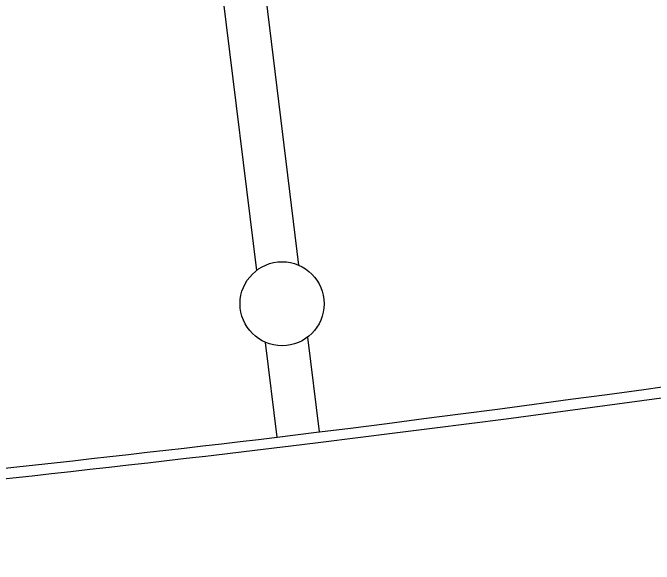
# Model space of a CAD drawing. Header units: inches. Extents: x 5 to 2671, y 4 to 1117.
# Drawn here: x 1087.8 to 1269.1, y 122.7 to 278.6 of the extents above; entities that cross this region are included whole.
import ezdxf

# ---------------------------------------------------------------- set-up
doc = ezdxf.new("R2010")
doc.units = ezdxf.units.IN
doc.header["$MEASUREMENT"] = 0

msp = doc.modelspace()

# ---------------------------------------------------------------- linework, layer by layer
for p, q in [((1168.7, 207.23), (1132.29, 504.28)), ((1156.79, 205.8), (1120.3, 503.5)), ((1174.48, 160.1), (1171.19, 186.92)), ((1162.57, 158.63), (1159.28, 185.43))]:
    msp.add_line(p, q)
msp.add_circle((1163.96, 196.34), 11.88)
for centre, radius, start, end in [((191.07, 8015.8), 7917, 277.048541, 281.891445), ((205.25, 7985.91), 7888.54, 277.060762, 281.966136), ((167.84, 8569.56), 8469.55, 274.454901, 276.744803), ((209.16, 8152.73), 8053.66, 274.39277, 276.88729)]:
    msp.add_arc(centre, radius, start, end)

doc.saveas('drawing.dxf')
